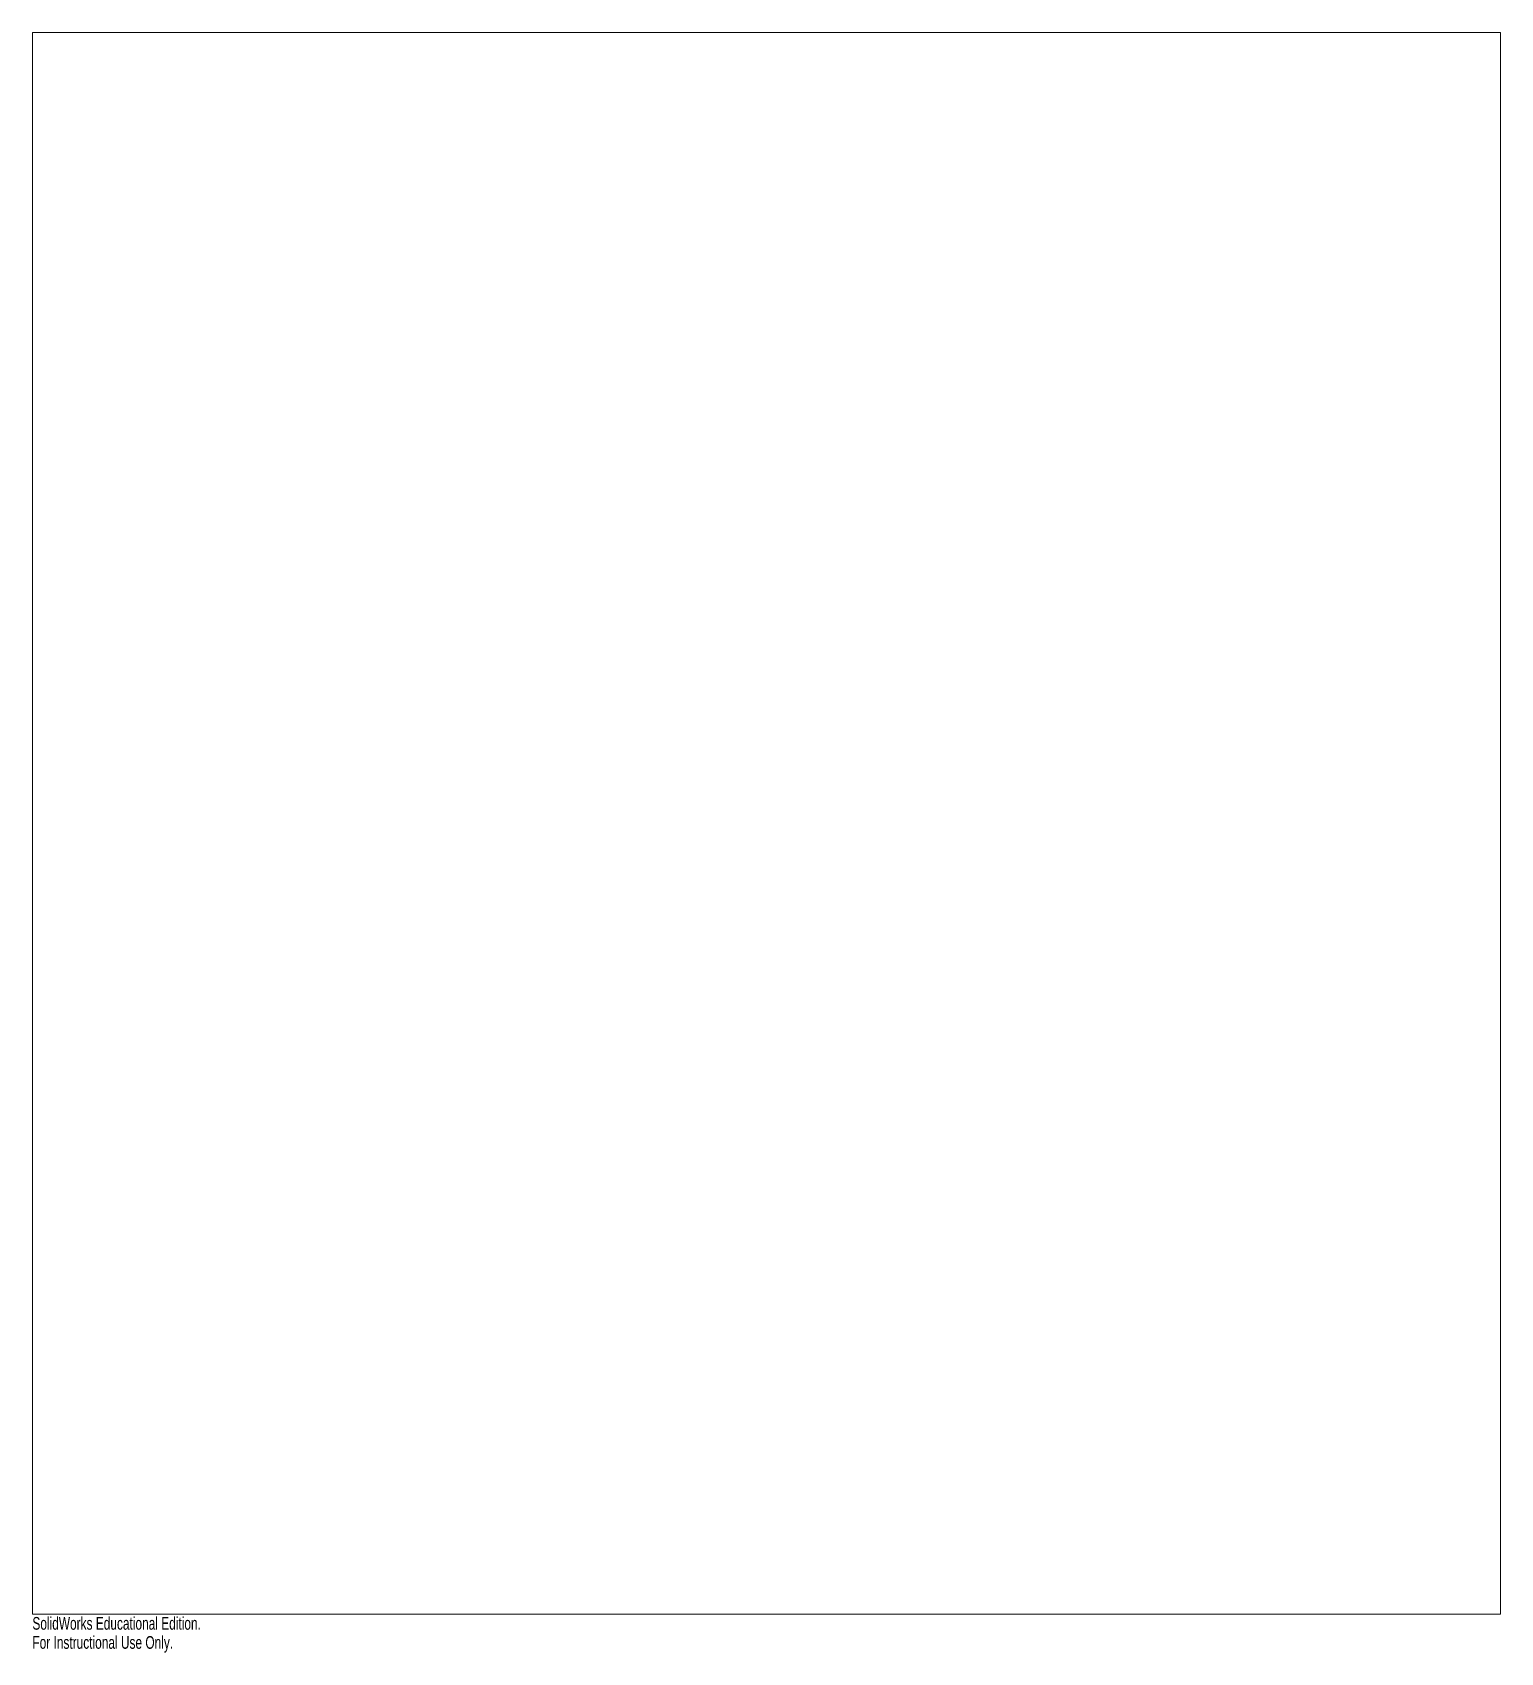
# Model space of a CAD drawing. Header units: inches. Extents: x -11 to 11, y -12.4 to 11.8.
import ezdxf

# ---------------------------------------------------------------- set-up
doc = ezdxf.new("R2010")
doc.units = ezdxf.units.IN
doc.header["$MEASUREMENT"] = 0
doc.styles.add('SLDTEXTSTYLE0', font='TXT', dxfattribs={"width": 0.7})

msp = doc.modelspace()

# ---------------------------------------------------------------- linework, layer by layer
at = {"color": 7, "linetype": 'Continuous', "lineweight": 15}
for p, q in [((11, 11.85), (-11, 11.85)), ((-11, 11.85), (-11, -11.85)), ((11, -11.85), (11, 11.85)), ((-11, -11.85), (11, -11.85))]:
    msp.add_line(p, q, dxfattribs=at)

# ---------------------------------------------------------------- texts
at = {"color": 7, "linetype": 'Continuous', "char_height": 0.1903, "attachment_point": 1, "style": 'SLDTEXTSTYLE0'}
for s, insert in [('SolidWorks Educational Edition.', (-11, -11.89)), ('For Instructional Use Only.', (-11, -12.176))]:
    msp.add_mtext(s, dxfattribs=dict(at, insert=insert))

doc.saveas('drawing.dxf')
